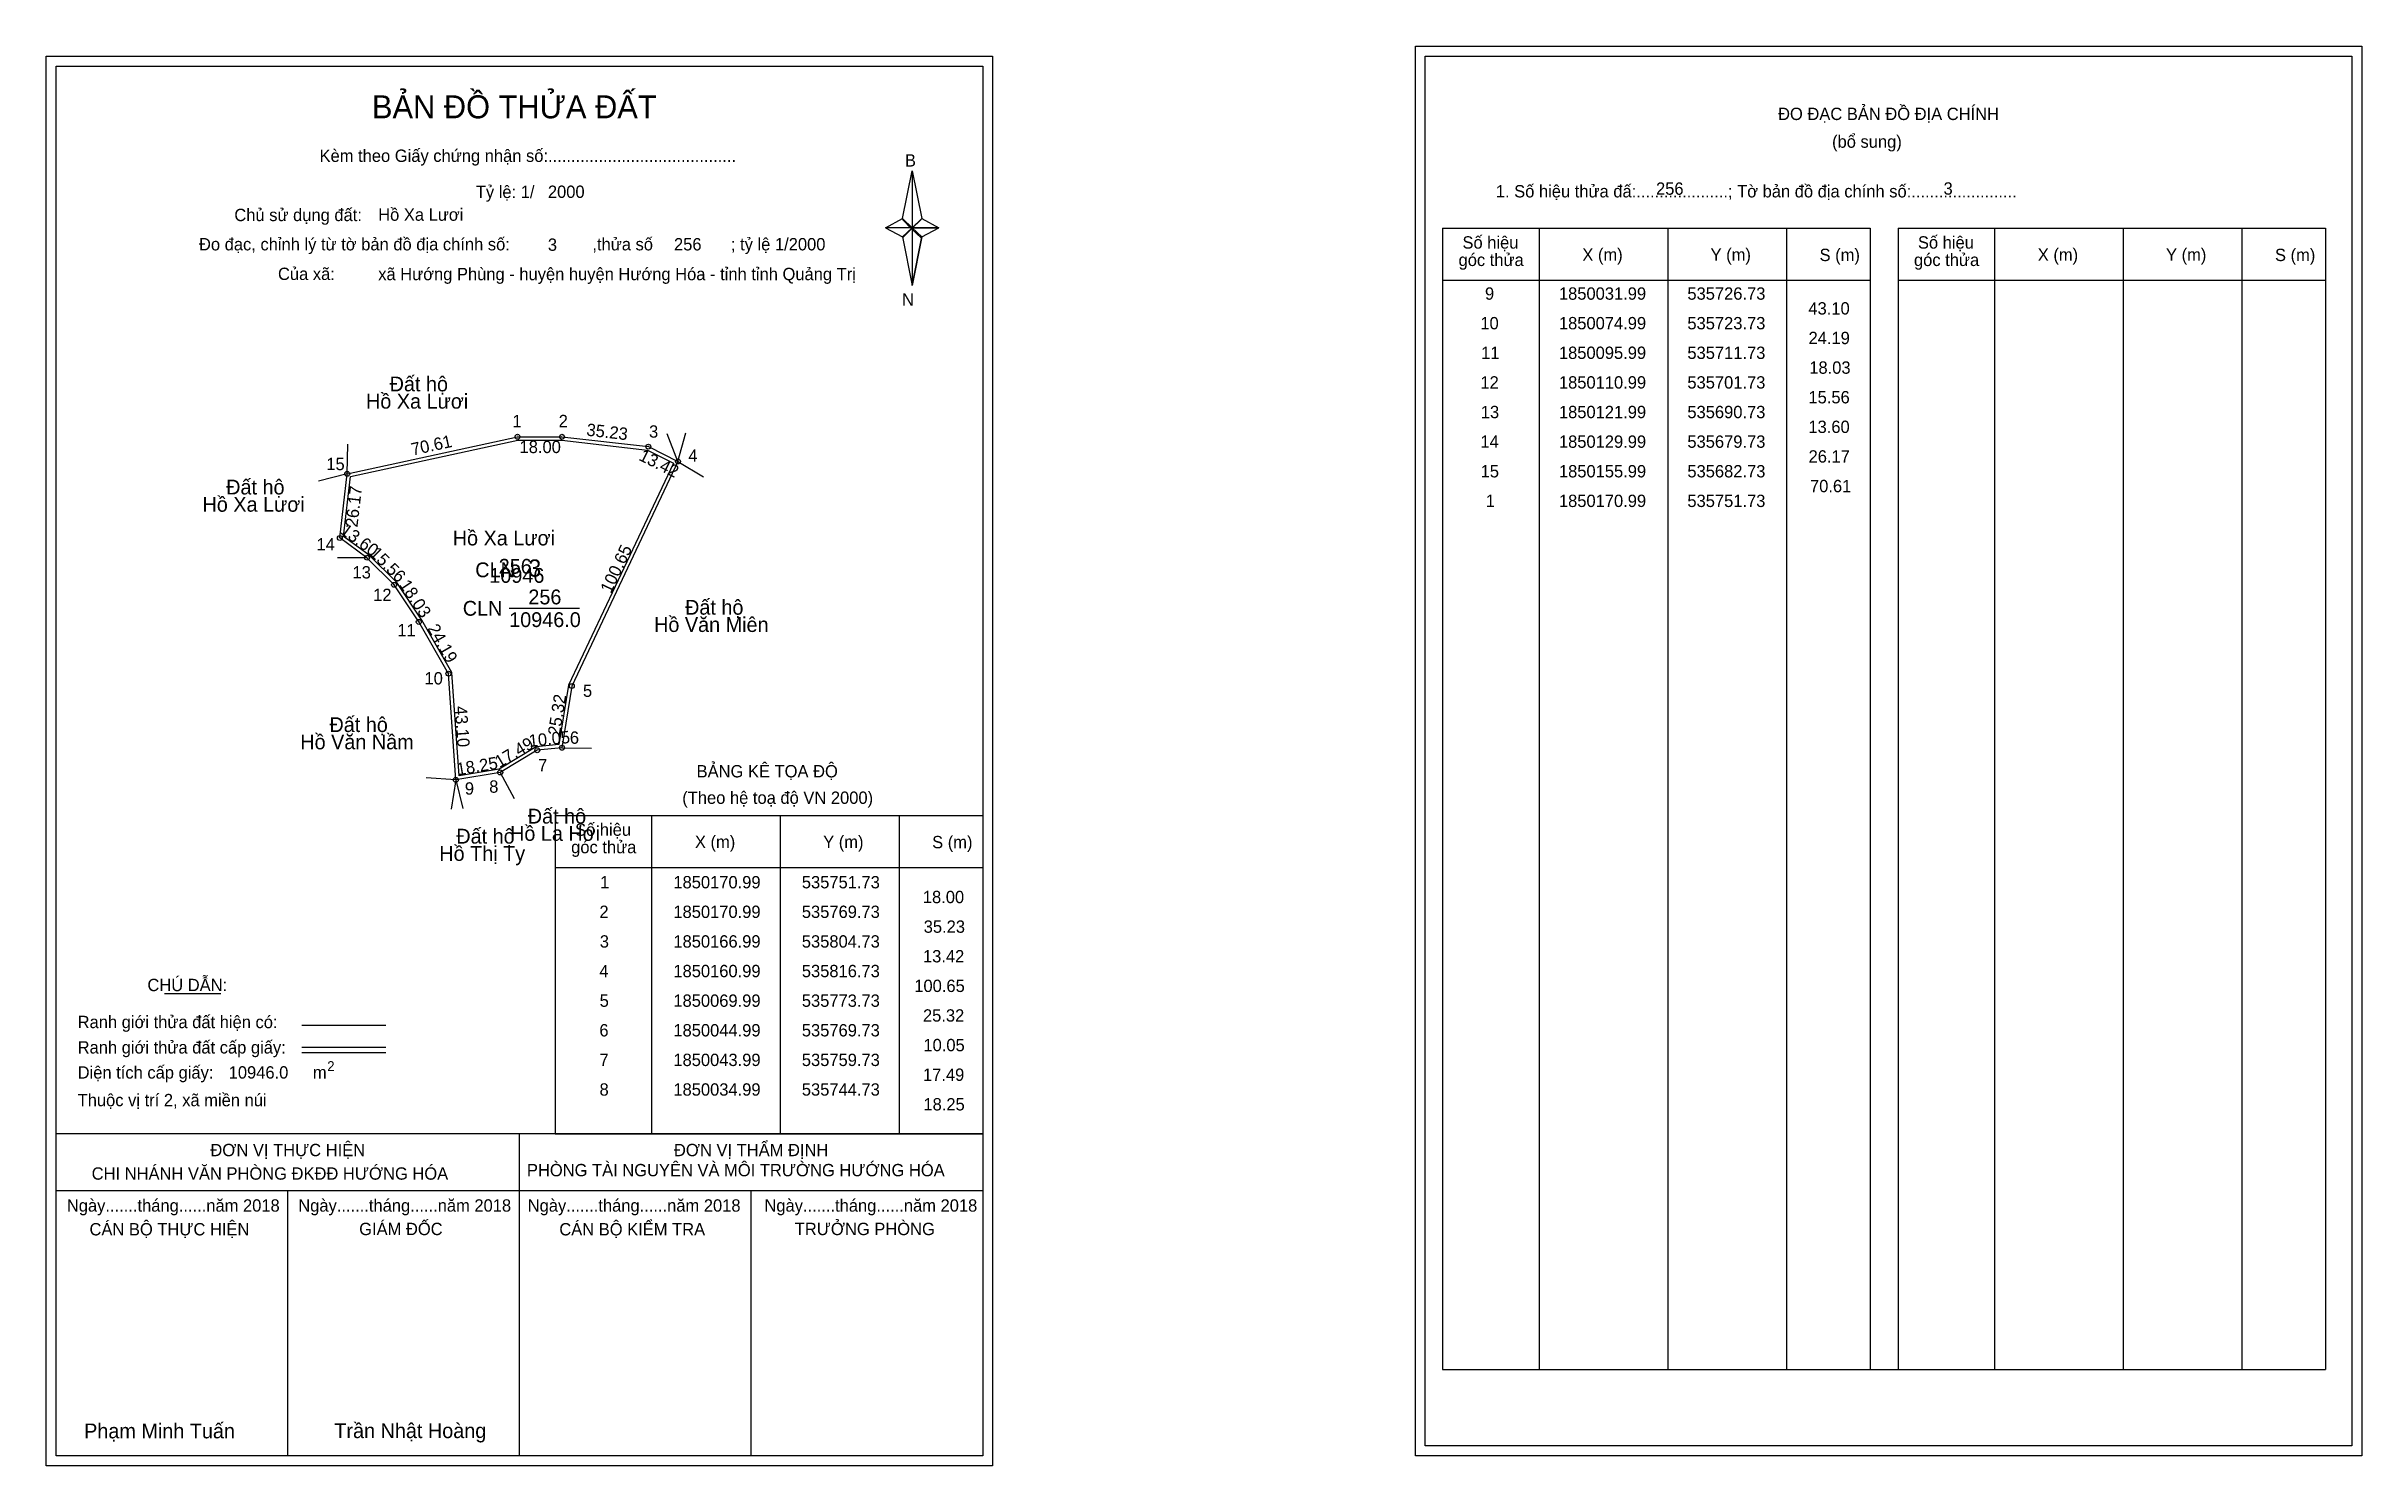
# Model space of a CAD drawing. Extents: x 535561 to 536499, y 1849754 to 1850329.
import ezdxf

# ---------------------------------------------------------------- set-up
doc = ezdxf.new("R2010")
doc.units = 0
for name, color, linetype in [('Level 1', 7, 'Continuous'), ('Level 10', 7, 'Continuous'), ('Level 11', 7, 'Continuous'), ('Level 13', 7, 'Continuous'), ('Level 2', 7, 'Continuous'), ('Level 27', 7, 'Continuous'), ('Level 3', 7, 'Continuous'), ('Level 36', 7, 'Continuous'), ('Level 4', 7, 'Continuous'), ('Level 49', 7, 'Continuous'), ('Level 5', 7, 'Continuous'), ('Level 53', 7, 'Continuous'), ('Level 55', 7, 'Continuous'), ('Level 6', 7, 'Continuous'), ('Level 63', 7, 'Continuous'), ('Level 7', 7, 'Continuous'), ('Level 9', 7, 'Continuous')]:
    doc.layers.add(name, color=color, linetype=linetype)

msp = doc.modelspace()

# ---------------------------------------------------------------- linework, layer by layer
at = {"layer": 'Level 1'}
for p, q in [((536119.47, 1850325.22), (536119.47, 1850325.22)), ((535564.82, 1850321.22), (535564.82, 1850321.22)), ((535907.67, 1850259.45), (535911.6, 1850278.73)), ((535911.6, 1850278.73), (535911.6, 1850255.68)), ((535911.6, 1850278.73), (535915.54, 1850259.45)), ((535900.78, 1850255.68), (535907.67, 1850259.45)), ((535907.67, 1850259.45), (535911.6, 1850255.68)), ((535911.31, 1850255.25), (535907.67, 1850259.01)), ((535915.24, 1850259.01), (535911.31, 1850255.25)), ((535911.31, 1850255.25), (535915.24, 1850259.01)), ((535915.54, 1850259.45), (535911.6, 1850255.68)), ((535911.6, 1850255.68), (535907.67, 1850252)), ((535911.31, 1850255.25), (535907.67, 1850251.56)), ((535907.67, 1850251.56), (535911.31, 1850255.25)), ((535907.67, 1850252), (535911.6, 1850232.28)), ((535915.24, 1850251.56), (535911.31, 1850255.25)), ((535911.6, 1850255.68), (535911.6, 1850232.28)), ((535911.6, 1850255.68), (535922.42, 1850255.68)), ((535911.6, 1850255.68), (535915.54, 1850252)), ((535915.54, 1850252), (535911.6, 1850232.28)), ((535915.54, 1850252), (535922.42, 1850255.68)), ((536126.53, 1850255.51), (536299.74, 1850255.51)), ((536165.71, 1849792.98), (536165.71, 1850255.51)), ((536217.86, 1849792.98), (536217.86, 1850255.51)), ((536265.8, 1850255.51), (536265.8, 1849792.98)), ((536299.74, 1850255.51), (536299.74, 1849792.98)), ((536311.05, 1850255.51), (536484.25, 1850255.51)), ((536350.23, 1849792.98), (536350.23, 1850255.51)), ((536402.37, 1849792.98), (536402.37, 1850255.51)), ((536450.32, 1850255.51), (536450.32, 1849792.98)), ((536484.25, 1850255.51), (536484.25, 1849792.98)), ((536126.53, 1850234.45), (536299.74, 1850234.45)), ((536311.05, 1850234.45), (536484.25, 1850234.45)), ((535767.01, 1850017.56), (535940.21, 1850017.56)), ((535806.19, 1849888.51), (535806.19, 1850017.56)), ((535858.33, 1849888.51), (535858.33, 1850017.56)), ((535906.28, 1850017.56), (535906.28, 1849888.51)), ((535767.01, 1849996.51), (535940.21, 1849996.51)), ((535608.66, 1849945.35), (535631.46, 1849945.35)), ((535664.39, 1849932.54), (535698.41, 1849932.54)), ((535664.39, 1849923.64), (535698.41, 1849923.64)), ((535664.39, 1849921.45), (535698.41, 1849921.45)), ((535778.48, 1849888.51), (535564.82, 1849888.51)), ((535940.21, 1849888.51), (535730.53, 1849888.51)), ((535752.52, 1849758.07), (535752.52, 1849888.51)), ((535767.01, 1849888.51), (535940.21, 1849888.51)), ((535940.22, 1849865.41), (535564.82, 1849865.41)), ((535658.67, 1849758.07), (535658.67, 1849865.41)), ((535846.37, 1849758.07), (535846.37, 1849865.41)), ((536126.53, 1849792.98), (536484.25, 1849792.98)), ((536494.87, 1849762.07), (536494.87, 1849762.07)), ((535940.21, 1849758.07), (535940.21, 1849758.07))]:
    msp.add_line(p, q, dxfattribs=at)
for points in [[(535907.67, 1850259.45), (535911.6, 1850278.73), (535911.6, 1850255.68)], [(535911.6, 1850255.68), (535915.54, 1850259.45), (535922.42, 1850255.68)], [(535900.78, 1850255.68), (535907.67, 1850252), (535911.6, 1850255.68)], [(535911.6, 1850255.68), (535911.6, 1850232.28), (535915.54, 1850252)]]:
    msp.add_lwpolyline(points, close=True, dxfattribs=at)
at = {"layer": 'Level 10'}
for points in [[(535744.73, 1850034.99), (535726.73, 1850031.99), (535723.73, 1850074.99), (535711.73, 1850095.99), (535701.73, 1850110.99), (535690.73, 1850121.99), (535679.73, 1850129.99), (535682.73, 1850155.99), (535751.73, 1850170.99), (535769.73, 1850170.99), (535804.73, 1850166.99), (535816.73, 1850160.99), (535773.73, 1850069.99), (535769.73, 1850044.99), (535759.73, 1850043.99)], [(535744.24, 1850036.33), (535728.02, 1850033.62), (535725.1, 1850075.41), (535712.92, 1850096.73), (535702.82, 1850111.88), (535691.64, 1850123.06), (535681.21, 1850130.64), (535684.01, 1850154.83), (535751.88, 1850169.59), (535769.65, 1850169.59), (535804.33, 1850165.63), (535814.88, 1850160.35), (535772.38, 1850070.41), (535768.52, 1850046.28), (535759.28, 1850045.35)]]:
    msp.add_lwpolyline(points, close=True, dxfattribs=at)
at = {"layer": 'Level 11'}
for centre in [(535751.73, 1850170.99), (535769.73, 1850170.99), (535804.73, 1850166.99), (535682.73, 1850155.99), (535816.73, 1850160.99), (535679.73, 1850129.99), (535690.73, 1850121.99), (535701.73, 1850110.99), (535711.73, 1850095.99), (535723.73, 1850074.99), (535773.73, 1850069.99), (535759.73, 1850043.99), (535769.73, 1850044.99), (535744.73, 1850034.99), (535744.73, 1850034.99), (535726.73, 1850031.99)]:
    msp.add_circle(centre, 1, dxfattribs=at)
at = {"layer": 'Level 27'}
for p, q in [((535682.73, 1850155.99), (535683.02, 1850167.99)), ((535816.73, 1850160.99), (535812.4, 1850172.18)), ((535816.73, 1850160.99), (535819.86, 1850172.57)), ((535682.73, 1850155.99), (535671.11, 1850152.98)), ((535816.73, 1850160.99), (535827.02, 1850154.82)), ((535690.73, 1850121.99), (535678.73, 1850121.99)), ((535769.73, 1850044.99), (535781.73, 1850044.76)), ((535744.73, 1850034.99), (535750.32, 1850024.37)), ((535726.73, 1850031.99), (535714.76, 1850032.84)), ((535726.73, 1850031.99), (535724.86, 1850020.14)), ((535726.73, 1850031.99), (535729.63, 1850020.35))]:
    msp.add_line(p, q, dxfattribs=at)
at = {"layer": 'Level 3'}
for p, q in [((536126.53, 1850255.51), (536126.53, 1849792.98)), ((536311.05, 1850255.51), (536311.05, 1849792.98)), ((535767.01, 1850017.56), (535767.01, 1849888.51))]:
    msp.add_line(p, q, dxfattribs=at)
at = {"layer": 'Level 63'}
for points in [[(535560.82, 1850325.22), (535944.22, 1850325.22), (535944.22, 1849754.07), (535560.82, 1849754.07)], [(536115.47, 1850329.22), (536498.87, 1850329.22), (536498.87, 1849758.07), (536115.47, 1849758.07)], [(536119.47, 1850325.22), (536494.87, 1850325.22), (536494.87, 1849762.07), (536119.47, 1849762.07)], [(535564.82, 1850321.22), (535940.22, 1850321.22), (535940.22, 1849758.07), (535564.82, 1849758.07)]]:
    msp.add_lwpolyline(points, close=True, dxfattribs=at)
at = {"layer": 'Level 9'}
msp.add_line((535748.34, 1850101.49), (535776.86, 1850101.49), dxfattribs=at)

# ---------------------------------------------------------------- texts
at = {"layer": 'Level 1'}
for s, height, p in [('BẢN ĐỒ THỬA ĐẤT', 9.3313, (535692.75, 1850300.03)), ('ĐO ĐẠC BẢN ĐỒ ĐỊA CHÍNH', 5, (536262.42, 1850299.34)), ('Kèm theo Giấy chứng nhận số:.........................................', 5, (535671.52, 1850282.37)), ('(bổ sung)', 5, (536284.3, 1850288.1)), ('B', 5, (535908.69, 1850280.49)), ('1. Số hiệu thửa đấ:....................; Tờ bản đồ địa chính số:.......................', 5, (536148.08, 1850267.98)), ('Chủ sử dụng đất:', 5, (535637, 1850258.38)), ('Đo đạc, chỉnh lý từ tờ bản đồ địa chính số:                  ,thửa số                 ; tỷ lệ 1/2000', 5, (535622.68, 1850246.52)), ('Số hiệu', 5, (536134.56, 1850247.24)), ('Số hiệu', 5, (536319.08, 1850247.24)), ('Của xã:', 5, (535654.68, 1850234.52)), ('góc thửa', 5, (536132.98, 1850240.18)), ('X (m)', 5, (536183.13, 1850242.29)), ('Y (m)', 5, (536235.08, 1850242.29)), ('S (m)', 5, (536279.24, 1850242.19)), ('góc thửa', 5, (536317.49, 1850240.18)), ('X (m)', 5, (536367.64, 1850242.29)), ('Y (m)', 5, (536419.6, 1850242.29)), ('S (m)', 5, (536463.75, 1850242.19)), ('N', 5, (535907.49, 1850224.15)), ('BẢNG KÊ TỌA ĐỘ', 5, (535824.28, 1850032.97)), ('(Theo hệ toạ độ VN 2000)', 5, (535818.47, 1850022.25)), ('Số hiệu', 5, (535775.04, 1850009.3)), ('góc thửa', 5, (535773.46, 1850002.24)), ('X (m)', 5, (535823.6, 1850004.35)), ('Y (m)', 5, (535875.56, 1850004.35)), ('S (m)', 5, (535919.71, 1850004.25)), ('CHÚ DẪN:', 5, (535601.78, 1849946.36)), ('Ranh giới thửa đất hiện có:', 5, (535573.52, 1849931.36)), ('Ranh giới thửa đất cấp giấy:', 5, (535573.52, 1849921.08)), ('Diện tích cấp giấy:', 5, (535573.52, 1849910.92)), ('m', 5, (535668.83, 1849910.96)), ('2', 4, (535674.62, 1849913.98)), ('Thuộc vị trí 2, xã miền núi', 5, (535573.52, 1849899.72)), ('ĐƠN VỊ THỰC HIỆN', 5, (535627.29, 1849879.48)), ('ĐƠN VỊ THẨM ĐỊNH', 5, (535815.09, 1849879.48)), ('CHI NHÁNH VĂN PHÒNG ĐKĐĐ HƯỚNG HÓA', 5, (535579.2, 1849869.96)), ('PHÒNG TÀI NGUYÊN VÀ MÔI TRƯỜNG HƯỚNG HÓA', 5, (535755.54, 1849871.34)), ('Ngày.......tháng......năm 2018', 5, (535569.15, 1849857.01)), ('Ngày.......tháng......năm 2018', 5, (535662.9, 1849857.01)), ('Ngày.......tháng......năm 2018', 5, (535755.85, 1849857.01)), ('Ngày.......tháng......năm 2018', 5, (535851.76, 1849857.01)), ('CÁN BỘ THỰC HIỆN', 5, (535578.32, 1849847.38)), ('GIÁM ĐỐC', 5, (535687.58, 1849847.5)), ('CÁN BỘ KIỂM TRA', 5, (535768.66, 1849847.38)), ('TRƯỞNG PHÒNG', 5, (535864.04, 1849847.5)), ('Phạm Minh Tuấn', 6, (535576.14, 1849765.15)), ('Trần Nhật Hoàng', 6, (535677.52, 1849765.25))]:
    msp.add_text(s, height=height, dxfattribs=at).set_placement(p)
at = {"layer": 'Level 11'}
msp.add_text('Tỷ lệ: 1/', height=5, dxfattribs=at).set_placement((535734.83, 1850267.74))
at = {"layer": 'Level 13'}
for s, p in [('256', (535756.12, 1850103.09)), ('CLN', (535729.55, 1850098.49)), ('10946.0', (535748.35, 1850093.89))]:
    msp.add_text(s, height=6, dxfattribs=at).set_placement(p)
at = {"layer": 'Level 2'}
msp.add_text('Hồ Xa Lươi', height=6, dxfattribs=at).set_placement((535725.48, 1850126.97))
at = {"layer": 'Level 3'}
msp.add_text('CLN', height=6, dxfattribs=at).set_placement((535734.6, 1850114.07))
at = {"layer": 'Level 36'}
for s, p in [('Đất hộ', (535699.92, 1850189.4)), ('Hồ Xa Lươi', (535690.34, 1850182.4)), ('Hồ Xa Lươi', (535624.1, 1850140.62)), ('Đất hộ', (535633.69, 1850147.62)), ('Đất hộ', (535819.61, 1850098.9)), ('Hồ Văn Miên', (535807.05, 1850091.9)), ('Đất hộ', (535675.54, 1850051.35)), ('Hồ Văn Nầm', (535663.72, 1850044.35)), ('Đất hộ', (535755.88, 1850014.27)), ('Hồ Thị Ty', (535720.03, 1849999.15)), ('Đất hộ', (535726.93, 1850006.15)), ('Hồ La Hơi', (535748.7, 1850007.27))]:
    msp.add_text(s, height=6, dxfattribs=at).set_placement(p)
at = {"layer": 'Level 4'}
msp.add_text('256', height=6, dxfattribs=at).set_placement((535744.11, 1850115.51))
at = {"layer": 'Level 49'}
for s, rotation, p in [('35.23', 353.4802, (535779.46, 1850171.49)), ('70.61', 12.26477, (535709.21, 1850163.38)), ('18.00', 360, (535752.55, 1850164.39)), ('13.42', 333.43495, (535800.48, 1850161.73)), ('26.17', 83.41806, (535686.85, 1850134.14)), ('13.60', 323.97263, (535679.56, 1850132.09)), ('100.65', 64.70798, (535789.55, 1850107.21)), ('15.56', 315, (535691.59, 1850123.4)), ('18.03', 303.69007, (535703.62, 1850111.04)), ('24.19', 299.74488, (535715.07, 1850093.36)), ('43.10', 273.99091, (535726.26, 1850061.76)), ('25.32', 80.90972, (535768.86, 1850049.69)), ('10.05', 5.71059, (535756.54, 1850045.28)), ('17.49', 30.96376, (535744.42, 1850036.67)), ('18.25', 9.46232, (535727.51, 1850033.74))]:
    msp.add_text(s, height=5, rotation=rotation, dxfattribs=at).set_placement(p)
at = {"layer": 'Level 5'}
msp.add_text('10946', height=6, dxfattribs=at).set_placement((535740.3, 1850111.81))
at = {"layer": 'Level 53'}
for s, p in [('9', (536143.68, 1850226.53)), ('1850031.99', (536173.64, 1850226.53)), ('535726.73', (536225.68, 1850226.53)), ('43.10', (536274.71, 1850220.53)), ('10', (536141.81, 1850214.53)), ('1850074.99', (536173.64, 1850214.53)), ('535723.73', (536225.68, 1850214.53)), ('24.19', (536274.77, 1850208.53)), ('11', (536142.13, 1850202.53)), ('1850095.99', (536173.64, 1850202.53)), ('535711.73', (536225.68, 1850202.53)), ('12', (536141.83, 1850190.53)), ('1850110.99', (536173.64, 1850190.53)), ('535701.73', (536225.68, 1850190.53)), ('18.03', (536275.07, 1850196.53)), ('13', (536141.99, 1850178.53)), ('1850121.99', (536173.64, 1850178.53)), ('535690.73', (536225.68, 1850178.53)), ('15.56', (536274.73, 1850184.53)), ('13.60', (536274.71, 1850172.53)), ('14', (536141.81, 1850166.53)), ('1850129.99', (536173.64, 1850166.53)), ('535679.73', (536225.68, 1850166.53)), ('26.17', (536274.78, 1850160.53)), ('15', (536141.92, 1850154.53)), ('1850155.99', (536173.64, 1850154.53)), ('535682.73', (536225.68, 1850154.53)), ('1', (536143.98, 1850142.53)), ('1850170.99', (536173.64, 1850142.53)), ('535751.73', (536225.68, 1850142.53)), ('70.61', (536275.36, 1850148.53)), ('1', (535785.21, 1849988.01)), ('1850170.99', (535814.87, 1849988.01)), ('535751.73', (535866.91, 1849988.01)), ('18.00', (535915.94, 1849982.01)), ('2', (535784.91, 1849976.01)), ('1850170.99', (535814.87, 1849976.01)), ('535769.73', (535866.91, 1849976.01)), ('3', (535785.06, 1849964.01)), ('1850166.99', (535814.87, 1849964.01)), ('535804.73', (535866.91, 1849964.01)), ('35.23', (535916.29, 1849970.01)), ('13.42', (535915.99, 1849958.01)), ('4', (535784.88, 1849952.01)), ('1850160.99', (535814.87, 1849952.01)), ('535816.73', (535866.91, 1849952.01)), ('100.65', (535912.47, 1849946.01)), ('5', (535785, 1849940.01)), ('1850069.99', (535814.87, 1849940.01)), ('535773.73', (535866.91, 1849940.01)), ('6', (535784.89, 1849928.01)), ('1850044.99', (535814.87, 1849928.01)), ('535769.73', (535866.91, 1849928.01)), ('25.32', (535915.99, 1849934.01)), ('7', (535784.92, 1849916.01)), ('1850043.99', (535814.87, 1849916.01)), ('535759.73', (535866.91, 1849916.01)), ('10.05', (535916.17, 1849922.01)), ('17.49', (535915.99, 1849910.01)), ('8', (535784.96, 1849904.01)), ('1850034.99', (535814.87, 1849904.01)), ('535744.73', (535866.91, 1849904.01)), ('18.25', (535916.17, 1849898.01))]:
    msp.add_text(s, height=5, dxfattribs=at).set_placement(p)
at = {"layer": 'Level 55'}
for s, height, p in [('1', 0.8, (535751.51, 1850170.99)), ('0', 0.22, (535751.65, 1850170.77)), ('0', 0.22, (535751.65, 1850170.77)), ('2', 0.8, (535769.46, 1850170.99)), ('0', 0.22, (535769.65, 1850170.77)), ('0', 0.22, (535769.65, 1850170.77)), ('3', 0.8, (535804.48, 1850166.99)), ('0', 0.22, (535804.65, 1850166.77)), ('0', 0.22, (535804.65, 1850166.77)), ('15', 0.8, (535682.18, 1850155.99)), ('0', 0.22, (535682.65, 1850155.77)), ('0', 0.22, (535682.65, 1850155.77)), ('0', 0.22, (535682.65, 1850155.77)), ('0', 0.22, (535682.65, 1850155.77)), ('4', 0.8, (535816.45, 1850160.99)), ('258', 0.22, (535816.5, 1850160.77)), ('0', 0.22, (535816.65, 1850160.77)), ('0', 0.22, (535816.65, 1850160.77)), ('14', 0.8, (535679.16, 1850129.99)), ('0', 0.22, (535679.65, 1850129.77)), ('0', 0.22, (535679.65, 1850129.77)), ('13', 0.8, (535690.19, 1850121.99)), ('255', 0.22, (535690.5, 1850121.77)), ('0', 0.22, (535690.65, 1850121.77)), ('0', 0.22, (535690.65, 1850121.77)), ('12', 0.8, (535701.16, 1850110.99)), ('255', 0.22, (535701.5, 1850110.77)), ('11', 0.8, (535711.21, 1850095.99)), ('255', 0.22, (535711.5, 1850095.77)), ('10', 0.8, (535723.16, 1850074.99)), ('255', 0.22, (535723.5, 1850074.77)), ('5', 0.8, (535773.47, 1850069.99)), ('258', 0.22, (535773.5, 1850069.77)), ('257', 0.22, (535759.49, 1850043.77)), ('7', 0.8, (535759.46, 1850043.99)), ('6', 0.8, (535769.46, 1850044.99)), ('258', 0.22, (535769.5, 1850044.77)), ('257', 0.22, (535769.49, 1850044.77)), ('8', 0.8, (535744.47, 1850034.99)), ('257', 0.22, (535744.49, 1850034.77)), ('0', 0.22, (535744.65, 1850034.77)), ('9', 0.8, (535726.46, 1850031.99)), ('255', 0.22, (535726.5, 1850031.77)), ('0', 0.22, (535726.65, 1850031.77))]:
    msp.add_text(s, height=height, dxfattribs=at).set_placement(p)
at = {"layer": 'Level 6'}
for s, p in [('2000', (535764.03, 1850267.78)), ('256', (536212.98, 1850269.06)), ('3', (536329.47, 1850269.1)), ('Hồ Xa Lươi', (535695.27, 1850258.52)), ('3', (535764.02, 1850246.34)), ('256', (535815.12, 1850246.5)), ('xã Hướng Phùng - huyện huyện Hướng Hóa - tỉnh tỉnh Quảng Trị', (535695.29, 1850234.44)), ('10946.0', (535634.7, 1849910.93))]:
    msp.add_text(s, height=5, dxfattribs=at).set_placement(p)
at = {"layer": 'Level 7'}
msp.add_text('3', height=7, dxfattribs=at).set_placement((535756.12, 1850114.29))
at = {"layer": 'Level 9'}
for s, p in [('1', (535749.65, 1850174.85)), ('2', (535768.4, 1850174.88)), ('3', (535805.01, 1850170.63)), ('4', (535820.95, 1850160.88)), ('15', (535674.27, 1850157.47)), ('14', (535670.3, 1850124.92)), ('13', (535684.89, 1850113.58)), ('12', (535693.24, 1850104.43)), ('11', (535703.05, 1850090.13)), ('10', (535714.04, 1850070.63)), ('5', (535778.24, 1850065.6)), ('6', (535772.93, 1850046.6)), ('7', (535760.06, 1850035.41)), ('9', (535730.39, 1850025.98)), ('8', (535740.25, 1850026.76))]:
    msp.add_text(s, height=5, dxfattribs=at).set_placement(p)

doc.saveas('drawing.dxf')
